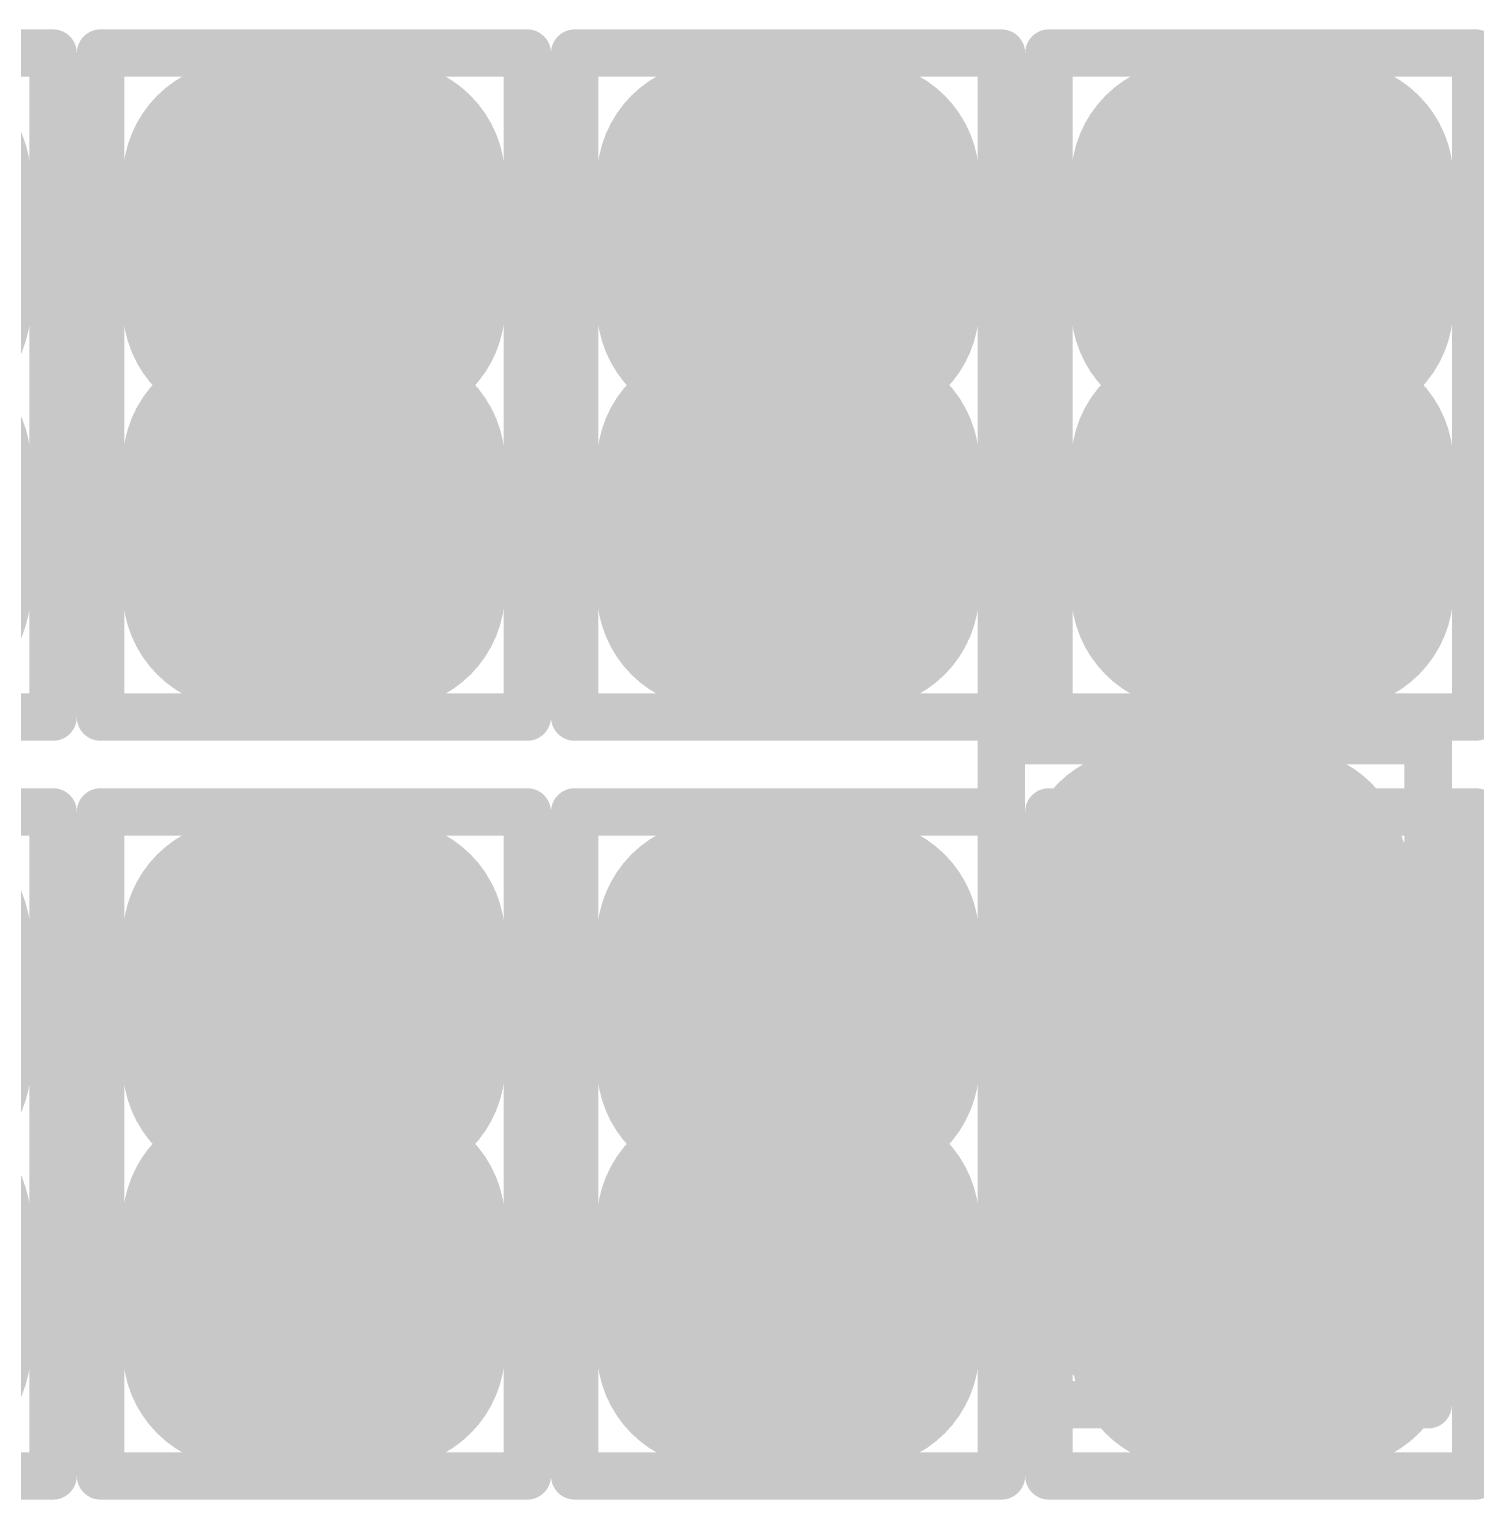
# Model space of a CAD drawing. Header units: millimetres. Extents: x 169 to 355, y 129 to 253.
# Drawn here: x 192.75 to 194.275, y 158.05 to 159.6 of the extents above; entities that cross this region are included whole.
import ezdxf

# ---------------------------------------------------------------- set-up
doc = ezdxf.new("R2010")
doc.units = ezdxf.units.MM
for name, color, linetype in [('BottomLayer', 5, 'Continuous'), ('BottomPaste', 16, 'Continuous'), ('BottomSolder', 6, 'Continuous'), ('Mechanical1', 6, 'Continuous'), ('Mechanical15', 56, 'Continuous'), ('TopLayer', 1, 'Continuous'), ('TopPaste', 8, 'Continuous'), ('TopSolder', 216, 'Continuous')]:
    doc.layers.add(name, color=color, linetype=linetype)

# ---------------------------------------------------------------- blocks, each defined once
blk = doc.blocks.new('R01005_B_850')
at = {"layer": 'BottomLayer', "const_width": 0.0225}
for points in [[(-0.2287, 0.0775, 1), (-0.2063, 0.0775, 1)], [(-0.0937, 0.0775, 1), (-0.0712, 0.0775, 1)], [(0.0712, 0.0775, 1), (0.0937, 0.0775, 1)], [(0.2063, 0.0775, 1), (0.2287, 0.0775, 1)], [(-0.2287, -0.0775, 1), (-0.2063, -0.0775, 1)], [(-0.0937, -0.0775, 1), (-0.0712, -0.0775, 1)], [(0.0712, -0.0775, 1), (0.0937, -0.0775, 1)], [(0.2063, -0.0775, 1), (0.2287, -0.0775, 1)]]:
    blk.add_lwpolyline(points, format="xyb", close=True, dxfattribs=at)
at = {"layer": 'BottomLayer'}
for points in [[(-0.0825, -0.1), (-0.0825, 0.1), (-0.2175, -0.1), (-0.2175, 0.1)], [(0.2175, -0.1), (0.2175, 0.1), (0.0825, -0.1), (0.0825, 0.1)], [(-0.06, -0.0775), (-0.06, 0.0775), (-0.24, -0.0775), (-0.24, 0.0775)], [(0.24, -0.0775), (0.24, 0.0775), (0.06, -0.0775), (0.06, 0.0775)]]:
    blk.add_solid(points, dxfattribs=at)
at = {"layer": 'BottomPaste', "const_width": 0.0225}
for points in [[(-0.2287, 0.0775, 1), (-0.2063, 0.0775, 1)], [(-0.0937, 0.0775, 1), (-0.0712, 0.0775, 1)], [(0.0712, 0.0775, 1), (0.0937, 0.0775, 1)], [(0.2063, 0.0775, 1), (0.2287, 0.0775, 1)], [(-0.2287, -0.0775, 1), (-0.2063, -0.0775, 1)], [(-0.0937, -0.0775, 1), (-0.0712, -0.0775, 1)], [(0.0712, -0.0775, 1), (0.0937, -0.0775, 1)], [(0.2063, -0.0775, 1), (0.2287, -0.0775, 1)]]:
    blk.add_lwpolyline(points, format="xyb", close=True, dxfattribs=at)
at = {"layer": 'BottomPaste'}
for points in [[(-0.0825, -0.1), (-0.0825, 0.1), (-0.2175, -0.1), (-0.2175, 0.1)], [(0.2175, -0.1), (0.2175, 0.1), (0.0825, -0.1), (0.0825, 0.1)], [(-0.06, -0.0775), (-0.06, 0.0775), (-0.24, -0.0775), (-0.24, 0.0775)], [(0.24, -0.0775), (0.24, 0.0775), (0.06, -0.0775), (0.06, 0.0775)]]:
    blk.add_solid(points, dxfattribs=at)
at = {"layer": 'BottomSolder', "const_width": 0.1241}
for points in [[(-0.2795, 0.0775, 1), (-0.1555, 0.0775, 1)], [(-0.1445, 0.0775, 1), (-0.0204, 0.0775, 1)], [(0.0204, 0.0775, 1), (0.1445, 0.0775, 1)], [(0.1555, 0.0775, 1), (0.2795, 0.0775, 1)], [(-0.2795, -0.0775, 1), (-0.1555, -0.0775, 1)], [(-0.1445, -0.0775, 1), (-0.0204, -0.0775, 1)], [(0.0204, -0.0775, 1), (0.1445, -0.0775, 1)], [(0.1555, -0.0775, 1), (0.2795, -0.0775, 1)]]:
    blk.add_lwpolyline(points, format="xyb", close=True, dxfattribs=at)
at = {"layer": 'BottomSolder'}
for points in [[(-0.0825, -0.2016), (-0.0825, 0.2016), (-0.2175, -0.2016), (-0.2175, 0.2016)], [(0.2175, -0.2016), (0.2175, 0.2016), (0.0825, -0.2016), (0.0825, 0.2016)], [(0.0416, -0.0775), (0.0416, 0.0775), (-0.3416, -0.0775), (-0.3416, 0.0775)], [(0.3416, -0.0775), (0.3416, 0.0775), (-0.0416, -0.0775), (-0.0416, 0.0775)]]:
    blk.add_solid(points, dxfattribs=at)
at = {"layer": 'Mechanical1', "const_width": 0.05}
for points in [[(-0.1999, 0.0999), (-0.1999, -0.1001)], [(-0.1999, 0.0999), (0.2001, 0.0999)], [(0.2001, 0.0999), (0.2001, -0.1001)], [(-0.1999, -0.1001), (0.2001, -0.1001)]]:
    blk.add_lwpolyline(points, dxfattribs=at)
at = {"layer": 'Mechanical1', "const_width": 0.025}
for points in [[(-0.2124, 0.0999, 1), (-0.1874, 0.0999, 1)], [(-0.2124, 0.0999, 1), (-0.1874, 0.0999, 1)], [(0.1876, 0.0999, 1), (0.2126, 0.0999, 1)], [(0.1876, 0.0999, 1), (0.2126, 0.0999, 1)], [(-0.2124, -0.1001, 1), (-0.1874, -0.1001, 1)], [(-0.2124, -0.1001, 1), (-0.1874, -0.1001, 1)], [(0.1876, -0.1001, 1), (0.2126, -0.1001, 1)], [(0.1876, -0.1001, 1), (0.2126, -0.1001, 1)]]:
    blk.add_lwpolyline(points, format="xyb", close=True, dxfattribs=at)
at = {"layer": 'Mechanical15', "const_width": 0.05}
for points in [[(-0.35, 0.225), (-0.35, -0.225)], [(-0.35, 0.225), (0.35, 0.225)], [(0.35, 0.225), (0.35, -0.225)], [(0, 0.125), (0, -0.125)], [(-0.15, 0), (0.15, 0)], [(-0.35, -0.225), (0.35, -0.225)]]:
    blk.add_lwpolyline(points, dxfattribs=at)
at = {"layer": 'Mechanical15', "const_width": 0.025}
for points in [[(-0.3625, 0.225, 1), (-0.3375, 0.225, 1)], [(-0.3625, 0.225, 1), (-0.3375, 0.225, 1)], [(0.3375, 0.225, 1), (0.3625, 0.225, 1)], [(0.3375, 0.225, 1), (0.3625, 0.225, 1)], [(-0.0125, 0.125, 1), (0.0125, 0.125, 1)], [(-0.1625, 0, 1), (-0.1375, 0, 1)], [(0.1375, 0, 1), (0.1625, 0, 1)], [(-0.0125, -0.125, 1), (0.0125, -0.125, 1)], [(-0.3625, -0.225, 1), (-0.3375, -0.225, 1)], [(-0.3625, -0.225, 1), (-0.3375, -0.225, 1)], [(0.3375, -0.225, 1), (0.3625, -0.225, 1)], [(0.3375, -0.225, 1), (0.3625, -0.225, 1)]]:
    blk.add_lwpolyline(points, format="xyb", close=True, dxfattribs=at)
blk = doc.blocks.new('R01005_B_851')
at = {"layer": 'BottomLayer', "const_width": 0.0225}
for points in [[(-0.2287, 0.0775, 1), (-0.2063, 0.0775, 1)], [(-0.0937, 0.0775, 1), (-0.0712, 0.0775, 1)], [(0.0712, 0.0775, 1), (0.0937, 0.0775, 1)], [(0.2063, 0.0775, 1), (0.2287, 0.0775, 1)], [(-0.2287, -0.0775, 1), (-0.2063, -0.0775, 1)], [(-0.0937, -0.0775, 1), (-0.0712, -0.0775, 1)], [(0.0712, -0.0775, 1), (0.0937, -0.0775, 1)], [(0.2063, -0.0775, 1), (0.2287, -0.0775, 1)]]:
    blk.add_lwpolyline(points, format="xyb", close=True, dxfattribs=at)
at = {"layer": 'BottomLayer'}
for points in [[(-0.0825, -0.1), (-0.0825, 0.1), (-0.2175, -0.1), (-0.2175, 0.1)], [(0.2175, -0.1), (0.2175, 0.1), (0.0825, -0.1), (0.0825, 0.1)], [(-0.06, -0.0775), (-0.06, 0.0775), (-0.24, -0.0775), (-0.24, 0.0775)], [(0.24, -0.0775), (0.24, 0.0775), (0.06, -0.0775), (0.06, 0.0775)]]:
    blk.add_solid(points, dxfattribs=at)
at = {"layer": 'BottomPaste', "const_width": 0.0225}
for points in [[(-0.2287, 0.0775, 1), (-0.2063, 0.0775, 1)], [(-0.0937, 0.0775, 1), (-0.0712, 0.0775, 1)], [(0.0712, 0.0775, 1), (0.0937, 0.0775, 1)], [(0.2063, 0.0775, 1), (0.2287, 0.0775, 1)], [(-0.2287, -0.0775, 1), (-0.2063, -0.0775, 1)], [(-0.0937, -0.0775, 1), (-0.0712, -0.0775, 1)], [(0.0712, -0.0775, 1), (0.0937, -0.0775, 1)], [(0.2063, -0.0775, 1), (0.2287, -0.0775, 1)]]:
    blk.add_lwpolyline(points, format="xyb", close=True, dxfattribs=at)
at = {"layer": 'BottomPaste'}
for points in [[(-0.0825, -0.1), (-0.0825, 0.1), (-0.2175, -0.1), (-0.2175, 0.1)], [(0.2175, -0.1), (0.2175, 0.1), (0.0825, -0.1), (0.0825, 0.1)], [(-0.06, -0.0775), (-0.06, 0.0775), (-0.24, -0.0775), (-0.24, 0.0775)], [(0.24, -0.0775), (0.24, 0.0775), (0.06, -0.0775), (0.06, 0.0775)]]:
    blk.add_solid(points, dxfattribs=at)
at = {"layer": 'BottomSolder', "const_width": 0.1241}
for points in [[(-0.2795, 0.0775, 1), (-0.1555, 0.0775, 1)], [(-0.1445, 0.0775, 1), (-0.0204, 0.0775, 1)], [(0.0204, 0.0775, 1), (0.1445, 0.0775, 1)], [(0.1555, 0.0775, 1), (0.2795, 0.0775, 1)], [(-0.2795, -0.0775, 1), (-0.1555, -0.0775, 1)], [(-0.1445, -0.0775, 1), (-0.0204, -0.0775, 1)], [(0.0204, -0.0775, 1), (0.1445, -0.0775, 1)], [(0.1555, -0.0775, 1), (0.2795, -0.0775, 1)]]:
    blk.add_lwpolyline(points, format="xyb", close=True, dxfattribs=at)
at = {"layer": 'BottomSolder'}
for points in [[(-0.0825, -0.2016), (-0.0825, 0.2016), (-0.2175, -0.2016), (-0.2175, 0.2016)], [(0.2175, -0.2016), (0.2175, 0.2016), (0.0825, -0.2016), (0.0825, 0.2016)], [(0.0416, -0.0775), (0.0416, 0.0775), (-0.3416, -0.0775), (-0.3416, 0.0775)], [(0.3416, -0.0775), (0.3416, 0.0775), (-0.0416, -0.0775), (-0.0416, 0.0775)]]:
    blk.add_solid(points, dxfattribs=at)
at = {"layer": 'Mechanical1', "const_width": 0.05}
for points in [[(-0.1999, 0.0999), (-0.1999, -0.1001)], [(-0.1999, 0.0999), (0.2001, 0.0999)], [(0.2001, 0.0999), (0.2001, -0.1001)], [(-0.1999, -0.1001), (0.2001, -0.1001)]]:
    blk.add_lwpolyline(points, dxfattribs=at)
at = {"layer": 'Mechanical1', "const_width": 0.025}
for points in [[(-0.2124, 0.0999, 1), (-0.1874, 0.0999, 1)], [(-0.2124, 0.0999, 1), (-0.1874, 0.0999, 1)], [(0.1876, 0.0999, 1), (0.2126, 0.0999, 1)], [(0.1876, 0.0999, 1), (0.2126, 0.0999, 1)], [(-0.2124, -0.1001, 1), (-0.1874, -0.1001, 1)], [(-0.2124, -0.1001, 1), (-0.1874, -0.1001, 1)], [(0.1876, -0.1001, 1), (0.2126, -0.1001, 1)], [(0.1876, -0.1001, 1), (0.2126, -0.1001, 1)]]:
    blk.add_lwpolyline(points, format="xyb", close=True, dxfattribs=at)
at = {"layer": 'Mechanical15', "const_width": 0.05}
for points in [[(-0.35, 0.225), (-0.35, -0.225)], [(-0.35, 0.225), (0.35, 0.225)], [(0.35, 0.225), (0.35, -0.225)], [(0, 0.125), (0, -0.125)], [(-0.15, 0), (0.15, 0)], [(-0.35, -0.225), (0.35, -0.225)]]:
    blk.add_lwpolyline(points, dxfattribs=at)
at = {"layer": 'Mechanical15', "const_width": 0.025}
for points in [[(-0.3625, 0.225, 1), (-0.3375, 0.225, 1)], [(-0.3625, 0.225, 1), (-0.3375, 0.225, 1)], [(0.3375, 0.225, 1), (0.3625, 0.225, 1)], [(0.3375, 0.225, 1), (0.3625, 0.225, 1)], [(-0.0125, 0.125, 1), (0.0125, 0.125, 1)], [(-0.1625, 0, 1), (-0.1375, 0, 1)], [(0.1375, 0, 1), (0.1625, 0, 1)], [(-0.0125, -0.125, 1), (0.0125, -0.125, 1)], [(-0.3625, -0.225, 1), (-0.3375, -0.225, 1)], [(-0.3625, -0.225, 1), (-0.3375, -0.225, 1)], [(0.3375, -0.225, 1), (0.3625, -0.225, 1)], [(0.3375, -0.225, 1), (0.3625, -0.225, 1)]]:
    blk.add_lwpolyline(points, format="xyb", close=True, dxfattribs=at)
blk = doc.blocks.new('R01005_B_852')
at = {"layer": 'BottomLayer', "const_width": 0.0225}
for points in [[(-0.2287, 0.0775, 1), (-0.2063, 0.0775, 1)], [(-0.0937, 0.0775, 1), (-0.0712, 0.0775, 1)], [(0.0712, 0.0775, 1), (0.0937, 0.0775, 1)], [(0.2063, 0.0775, 1), (0.2287, 0.0775, 1)], [(-0.2287, -0.0775, 1), (-0.2063, -0.0775, 1)], [(-0.0937, -0.0775, 1), (-0.0712, -0.0775, 1)], [(0.0712, -0.0775, 1), (0.0937, -0.0775, 1)], [(0.2063, -0.0775, 1), (0.2287, -0.0775, 1)]]:
    blk.add_lwpolyline(points, format="xyb", close=True, dxfattribs=at)
at = {"layer": 'BottomLayer'}
for points in [[(-0.0825, -0.1), (-0.0825, 0.1), (-0.2175, -0.1), (-0.2175, 0.1)], [(0.2175, -0.1), (0.2175, 0.1), (0.0825, -0.1), (0.0825, 0.1)], [(-0.06, -0.0775), (-0.06, 0.0775), (-0.24, -0.0775), (-0.24, 0.0775)], [(0.24, -0.0775), (0.24, 0.0775), (0.06, -0.0775), (0.06, 0.0775)]]:
    blk.add_solid(points, dxfattribs=at)
at = {"layer": 'BottomPaste', "const_width": 0.0225}
for points in [[(-0.2287, 0.0775, 1), (-0.2063, 0.0775, 1)], [(-0.0937, 0.0775, 1), (-0.0712, 0.0775, 1)], [(0.0712, 0.0775, 1), (0.0937, 0.0775, 1)], [(0.2063, 0.0775, 1), (0.2287, 0.0775, 1)], [(-0.2287, -0.0775, 1), (-0.2063, -0.0775, 1)], [(-0.0937, -0.0775, 1), (-0.0712, -0.0775, 1)], [(0.0712, -0.0775, 1), (0.0937, -0.0775, 1)], [(0.2063, -0.0775, 1), (0.2287, -0.0775, 1)]]:
    blk.add_lwpolyline(points, format="xyb", close=True, dxfattribs=at)
at = {"layer": 'BottomPaste'}
for points in [[(-0.0825, -0.1), (-0.0825, 0.1), (-0.2175, -0.1), (-0.2175, 0.1)], [(0.2175, -0.1), (0.2175, 0.1), (0.0825, -0.1), (0.0825, 0.1)], [(-0.06, -0.0775), (-0.06, 0.0775), (-0.24, -0.0775), (-0.24, 0.0775)], [(0.24, -0.0775), (0.24, 0.0775), (0.06, -0.0775), (0.06, 0.0775)]]:
    blk.add_solid(points, dxfattribs=at)
at = {"layer": 'BottomSolder', "const_width": 0.1241}
for points in [[(-0.2795, 0.0775, 1), (-0.1555, 0.0775, 1)], [(-0.1445, 0.0775, 1), (-0.0204, 0.0775, 1)], [(0.0204, 0.0775, 1), (0.1445, 0.0775, 1)], [(0.1555, 0.0775, 1), (0.2795, 0.0775, 1)], [(-0.2795, -0.0775, 1), (-0.1555, -0.0775, 1)], [(-0.1445, -0.0775, 1), (-0.0204, -0.0775, 1)], [(0.0204, -0.0775, 1), (0.1445, -0.0775, 1)], [(0.1555, -0.0775, 1), (0.2795, -0.0775, 1)]]:
    blk.add_lwpolyline(points, format="xyb", close=True, dxfattribs=at)
at = {"layer": 'BottomSolder'}
for points in [[(-0.0825, -0.2016), (-0.0825, 0.2016), (-0.2175, -0.2016), (-0.2175, 0.2016)], [(0.2175, -0.2016), (0.2175, 0.2016), (0.0825, -0.2016), (0.0825, 0.2016)], [(0.0416, -0.0775), (0.0416, 0.0775), (-0.3416, -0.0775), (-0.3416, 0.0775)], [(0.3416, -0.0775), (0.3416, 0.0775), (-0.0416, -0.0775), (-0.0416, 0.0775)]]:
    blk.add_solid(points, dxfattribs=at)
at = {"layer": 'Mechanical1', "const_width": 0.05}
for points in [[(-0.1999, 0.0999), (-0.1999, -0.1001)], [(-0.1999, 0.0999), (0.2001, 0.0999)], [(0.2001, 0.0999), (0.2001, -0.1001)], [(-0.1999, -0.1001), (0.2001, -0.1001)]]:
    blk.add_lwpolyline(points, dxfattribs=at)
at = {"layer": 'Mechanical1', "const_width": 0.025}
for points in [[(-0.2124, 0.0999, 1), (-0.1874, 0.0999, 1)], [(-0.2124, 0.0999, 1), (-0.1874, 0.0999, 1)], [(0.1876, 0.0999, 1), (0.2126, 0.0999, 1)], [(0.1876, 0.0999, 1), (0.2126, 0.0999, 1)], [(-0.2124, -0.1001, 1), (-0.1874, -0.1001, 1)], [(-0.2124, -0.1001, 1), (-0.1874, -0.1001, 1)], [(0.1876, -0.1001, 1), (0.2126, -0.1001, 1)], [(0.1876, -0.1001, 1), (0.2126, -0.1001, 1)]]:
    blk.add_lwpolyline(points, format="xyb", close=True, dxfattribs=at)
at = {"layer": 'Mechanical15', "const_width": 0.05}
for points in [[(-0.35, 0.225), (-0.35, -0.225)], [(-0.35, 0.225), (0.35, 0.225)], [(0.35, 0.225), (0.35, -0.225)], [(0, 0.125), (0, -0.125)], [(-0.15, 0), (0.15, 0)], [(-0.35, -0.225), (0.35, -0.225)]]:
    blk.add_lwpolyline(points, dxfattribs=at)
at = {"layer": 'Mechanical15', "const_width": 0.025}
for points in [[(-0.3625, 0.225, 1), (-0.3375, 0.225, 1)], [(-0.3625, 0.225, 1), (-0.3375, 0.225, 1)], [(0.3375, 0.225, 1), (0.3625, 0.225, 1)], [(0.3375, 0.225, 1), (0.3625, 0.225, 1)], [(-0.0125, 0.125, 1), (0.0125, 0.125, 1)], [(-0.1625, 0, 1), (-0.1375, 0, 1)], [(0.1375, 0, 1), (0.1625, 0, 1)], [(-0.0125, -0.125, 1), (0.0125, -0.125, 1)], [(-0.3625, -0.225, 1), (-0.3375, -0.225, 1)], [(-0.3625, -0.225, 1), (-0.3375, -0.225, 1)], [(0.3375, -0.225, 1), (0.3625, -0.225, 1)], [(0.3375, -0.225, 1), (0.3625, -0.225, 1)]]:
    blk.add_lwpolyline(points, format="xyb", close=True, dxfattribs=at)
blk = doc.blocks.new('R01005_B_853')
at = {"layer": 'BottomLayer', "const_width": 0.0225}
for points in [[(-0.2287, 0.0775, 1), (-0.2063, 0.0775, 1)], [(-0.0937, 0.0775, 1), (-0.0712, 0.0775, 1)], [(0.0712, 0.0775, 1), (0.0937, 0.0775, 1)], [(0.2063, 0.0775, 1), (0.2287, 0.0775, 1)], [(-0.2287, -0.0775, 1), (-0.2063, -0.0775, 1)], [(-0.0937, -0.0775, 1), (-0.0712, -0.0775, 1)], [(0.0712, -0.0775, 1), (0.0937, -0.0775, 1)], [(0.2063, -0.0775, 1), (0.2287, -0.0775, 1)]]:
    blk.add_lwpolyline(points, format="xyb", close=True, dxfattribs=at)
at = {"layer": 'BottomLayer'}
for points in [[(-0.0825, -0.1), (-0.0825, 0.1), (-0.2175, -0.1), (-0.2175, 0.1)], [(0.2175, -0.1), (0.2175, 0.1), (0.0825, -0.1), (0.0825, 0.1)], [(-0.06, -0.0775), (-0.06, 0.0775), (-0.24, -0.0775), (-0.24, 0.0775)], [(0.24, -0.0775), (0.24, 0.0775), (0.06, -0.0775), (0.06, 0.0775)]]:
    blk.add_solid(points, dxfattribs=at)
at = {"layer": 'BottomPaste', "const_width": 0.0225}
for points in [[(-0.2287, 0.0775, 1), (-0.2063, 0.0775, 1)], [(-0.0937, 0.0775, 1), (-0.0712, 0.0775, 1)], [(0.0712, 0.0775, 1), (0.0937, 0.0775, 1)], [(0.2063, 0.0775, 1), (0.2287, 0.0775, 1)], [(-0.2287, -0.0775, 1), (-0.2063, -0.0775, 1)], [(-0.0937, -0.0775, 1), (-0.0712, -0.0775, 1)], [(0.0712, -0.0775, 1), (0.0937, -0.0775, 1)], [(0.2063, -0.0775, 1), (0.2287, -0.0775, 1)]]:
    blk.add_lwpolyline(points, format="xyb", close=True, dxfattribs=at)
at = {"layer": 'BottomPaste'}
for points in [[(-0.0825, -0.1), (-0.0825, 0.1), (-0.2175, -0.1), (-0.2175, 0.1)], [(0.2175, -0.1), (0.2175, 0.1), (0.0825, -0.1), (0.0825, 0.1)], [(-0.06, -0.0775), (-0.06, 0.0775), (-0.24, -0.0775), (-0.24, 0.0775)], [(0.24, -0.0775), (0.24, 0.0775), (0.06, -0.0775), (0.06, 0.0775)]]:
    blk.add_solid(points, dxfattribs=at)
at = {"layer": 'BottomSolder', "const_width": 0.1241}
for points in [[(-0.2795, 0.0775, 1), (-0.1555, 0.0775, 1)], [(-0.1445, 0.0775, 1), (-0.0204, 0.0775, 1)], [(0.0204, 0.0775, 1), (0.1445, 0.0775, 1)], [(0.1555, 0.0775, 1), (0.2795, 0.0775, 1)], [(-0.2795, -0.0775, 1), (-0.1555, -0.0775, 1)], [(-0.1445, -0.0775, 1), (-0.0204, -0.0775, 1)], [(0.0204, -0.0775, 1), (0.1445, -0.0775, 1)], [(0.1555, -0.0775, 1), (0.2795, -0.0775, 1)]]:
    blk.add_lwpolyline(points, format="xyb", close=True, dxfattribs=at)
at = {"layer": 'BottomSolder'}
for points in [[(-0.0825, -0.2016), (-0.0825, 0.2016), (-0.2175, -0.2016), (-0.2175, 0.2016)], [(0.2175, -0.2016), (0.2175, 0.2016), (0.0825, -0.2016), (0.0825, 0.2016)], [(0.0416, -0.0775), (0.0416, 0.0775), (-0.3416, -0.0775), (-0.3416, 0.0775)], [(0.3416, -0.0775), (0.3416, 0.0775), (-0.0416, -0.0775), (-0.0416, 0.0775)]]:
    blk.add_solid(points, dxfattribs=at)
at = {"layer": 'Mechanical1', "const_width": 0.05}
for points in [[(-0.1999, 0.0999), (-0.1999, -0.1001)], [(-0.1999, 0.0999), (0.2001, 0.0999)], [(0.2001, 0.0999), (0.2001, -0.1001)], [(-0.1999, -0.1001), (0.2001, -0.1001)]]:
    blk.add_lwpolyline(points, dxfattribs=at)
at = {"layer": 'Mechanical1', "const_width": 0.025}
for points in [[(-0.2124, 0.0999, 1), (-0.1874, 0.0999, 1)], [(-0.2124, 0.0999, 1), (-0.1874, 0.0999, 1)], [(0.1876, 0.0999, 1), (0.2126, 0.0999, 1)], [(0.1876, 0.0999, 1), (0.2126, 0.0999, 1)], [(-0.2124, -0.1001, 1), (-0.1874, -0.1001, 1)], [(-0.2124, -0.1001, 1), (-0.1874, -0.1001, 1)], [(0.1876, -0.1001, 1), (0.2126, -0.1001, 1)], [(0.1876, -0.1001, 1), (0.2126, -0.1001, 1)]]:
    blk.add_lwpolyline(points, format="xyb", close=True, dxfattribs=at)
at = {"layer": 'Mechanical15', "const_width": 0.05}
for points in [[(-0.35, 0.225), (-0.35, -0.225)], [(-0.35, 0.225), (0.35, 0.225)], [(0.35, 0.225), (0.35, -0.225)], [(0, 0.125), (0, -0.125)], [(-0.15, 0), (0.15, 0)], [(-0.35, -0.225), (0.35, -0.225)]]:
    blk.add_lwpolyline(points, dxfattribs=at)
at = {"layer": 'Mechanical15', "const_width": 0.025}
for points in [[(-0.3625, 0.225, 1), (-0.3375, 0.225, 1)], [(-0.3625, 0.225, 1), (-0.3375, 0.225, 1)], [(0.3375, 0.225, 1), (0.3625, 0.225, 1)], [(0.3375, 0.225, 1), (0.3625, 0.225, 1)], [(-0.0125, 0.125, 1), (0.0125, 0.125, 1)], [(-0.1625, 0, 1), (-0.1375, 0, 1)], [(0.1375, 0, 1), (0.1625, 0, 1)], [(-0.0125, -0.125, 1), (0.0125, -0.125, 1)], [(-0.3625, -0.225, 1), (-0.3375, -0.225, 1)], [(-0.3625, -0.225, 1), (-0.3375, -0.225, 1)], [(0.3375, -0.225, 1), (0.3625, -0.225, 1)], [(0.3375, -0.225, 1), (0.3625, -0.225, 1)]]:
    blk.add_lwpolyline(points, format="xyb", close=True, dxfattribs=at)
blk = doc.blocks.new('R01005_B_895')
at = {"layer": 'BottomLayer', "const_width": 0.0225}
for points in [[(-0.2287, 0.0775, 1), (-0.2063, 0.0775, 1)], [(-0.0937, 0.0775, 1), (-0.0712, 0.0775, 1)], [(0.0712, 0.0775, 1), (0.0937, 0.0775, 1)], [(0.2063, 0.0775, 1), (0.2287, 0.0775, 1)], [(-0.2287, -0.0775, 1), (-0.2063, -0.0775, 1)], [(-0.0937, -0.0775, 1), (-0.0712, -0.0775, 1)], [(0.0712, -0.0775, 1), (0.0937, -0.0775, 1)], [(0.2063, -0.0775, 1), (0.2287, -0.0775, 1)]]:
    blk.add_lwpolyline(points, format="xyb", close=True, dxfattribs=at)
at = {"layer": 'BottomLayer'}
for points in [[(-0.0825, -0.1), (-0.0825, 0.1), (-0.2175, -0.1), (-0.2175, 0.1)], [(0.2175, -0.1), (0.2175, 0.1), (0.0825, -0.1), (0.0825, 0.1)], [(-0.06, -0.0775), (-0.06, 0.0775), (-0.24, -0.0775), (-0.24, 0.0775)], [(0.24, -0.0775), (0.24, 0.0775), (0.06, -0.0775), (0.06, 0.0775)]]:
    blk.add_solid(points, dxfattribs=at)
at = {"layer": 'BottomPaste', "const_width": 0.0225}
for points in [[(-0.2287, 0.0775, 1), (-0.2063, 0.0775, 1)], [(-0.0937, 0.0775, 1), (-0.0712, 0.0775, 1)], [(0.0712, 0.0775, 1), (0.0937, 0.0775, 1)], [(0.2063, 0.0775, 1), (0.2287, 0.0775, 1)], [(-0.2287, -0.0775, 1), (-0.2063, -0.0775, 1)], [(-0.0937, -0.0775, 1), (-0.0712, -0.0775, 1)], [(0.0712, -0.0775, 1), (0.0937, -0.0775, 1)], [(0.2063, -0.0775, 1), (0.2287, -0.0775, 1)]]:
    blk.add_lwpolyline(points, format="xyb", close=True, dxfattribs=at)
at = {"layer": 'BottomPaste'}
for points in [[(-0.0825, -0.1), (-0.0825, 0.1), (-0.2175, -0.1), (-0.2175, 0.1)], [(0.2175, -0.1), (0.2175, 0.1), (0.0825, -0.1), (0.0825, 0.1)], [(-0.06, -0.0775), (-0.06, 0.0775), (-0.24, -0.0775), (-0.24, 0.0775)], [(0.24, -0.0775), (0.24, 0.0775), (0.06, -0.0775), (0.06, 0.0775)]]:
    blk.add_solid(points, dxfattribs=at)
at = {"layer": 'BottomSolder', "const_width": 0.1241}
for points in [[(-0.2795, 0.0775, 1), (-0.1555, 0.0775, 1)], [(-0.1445, 0.0775, 1), (-0.0204, 0.0775, 1)], [(0.0204, 0.0775, 1), (0.1445, 0.0775, 1)], [(0.1555, 0.0775, 1), (0.2795, 0.0775, 1)], [(-0.2795, -0.0775, 1), (-0.1555, -0.0775, 1)], [(-0.1445, -0.0775, 1), (-0.0204, -0.0775, 1)], [(0.0204, -0.0775, 1), (0.1445, -0.0775, 1)], [(0.1555, -0.0775, 1), (0.2795, -0.0775, 1)]]:
    blk.add_lwpolyline(points, format="xyb", close=True, dxfattribs=at)
at = {"layer": 'BottomSolder'}
for points in [[(-0.0825, -0.2016), (-0.0825, 0.2016), (-0.2175, -0.2016), (-0.2175, 0.2016)], [(0.2175, -0.2016), (0.2175, 0.2016), (0.0825, -0.2016), (0.0825, 0.2016)], [(0.0416, -0.0775), (0.0416, 0.0775), (-0.3416, -0.0775), (-0.3416, 0.0775)], [(0.3416, -0.0775), (0.3416, 0.0775), (-0.0416, -0.0775), (-0.0416, 0.0775)]]:
    blk.add_solid(points, dxfattribs=at)
at = {"layer": 'Mechanical1', "const_width": 0.05}
for points in [[(-0.1999, 0.0999), (-0.1999, -0.1001)], [(-0.1999, 0.0999), (0.2001, 0.0999)], [(0.2001, 0.0999), (0.2001, -0.1001)], [(-0.1999, -0.1001), (0.2001, -0.1001)]]:
    blk.add_lwpolyline(points, dxfattribs=at)
at = {"layer": 'Mechanical1', "const_width": 0.025}
for points in [[(-0.2124, 0.0999, 1), (-0.1874, 0.0999, 1)], [(-0.2124, 0.0999, 1), (-0.1874, 0.0999, 1)], [(0.1876, 0.0999, 1), (0.2126, 0.0999, 1)], [(0.1876, 0.0999, 1), (0.2126, 0.0999, 1)], [(-0.2124, -0.1001, 1), (-0.1874, -0.1001, 1)], [(-0.2124, -0.1001, 1), (-0.1874, -0.1001, 1)], [(0.1876, -0.1001, 1), (0.2126, -0.1001, 1)], [(0.1876, -0.1001, 1), (0.2126, -0.1001, 1)]]:
    blk.add_lwpolyline(points, format="xyb", close=True, dxfattribs=at)
at = {"layer": 'Mechanical15', "const_width": 0.05}
for points in [[(-0.35, 0.225), (-0.35, -0.225)], [(-0.35, 0.225), (0.35, 0.225)], [(0.35, 0.225), (0.35, -0.225)], [(0, 0.125), (0, -0.125)], [(-0.15, 0), (0.15, 0)], [(-0.35, -0.225), (0.35, -0.225)]]:
    blk.add_lwpolyline(points, dxfattribs=at)
at = {"layer": 'Mechanical15', "const_width": 0.025}
for points in [[(-0.3625, 0.225, 1), (-0.3375, 0.225, 1)], [(-0.3625, 0.225, 1), (-0.3375, 0.225, 1)], [(0.3375, 0.225, 1), (0.3625, 0.225, 1)], [(0.3375, 0.225, 1), (0.3625, 0.225, 1)], [(-0.0125, 0.125, 1), (0.0125, 0.125, 1)], [(-0.1625, 0, 1), (-0.1375, 0, 1)], [(0.1375, 0, 1), (0.1625, 0, 1)], [(-0.0125, -0.125, 1), (0.0125, -0.125, 1)], [(-0.3625, -0.225, 1), (-0.3375, -0.225, 1)], [(-0.3625, -0.225, 1), (-0.3375, -0.225, 1)], [(0.3375, -0.225, 1), (0.3625, -0.225, 1)], [(0.3375, -0.225, 1), (0.3625, -0.225, 1)]]:
    blk.add_lwpolyline(points, format="xyb", close=True, dxfattribs=at)
blk = doc.blocks.new('R01005_B_896')
at = {"layer": 'BottomLayer', "const_width": 0.0225}
for points in [[(-0.2287, 0.0775, 1), (-0.2063, 0.0775, 1)], [(-0.0937, 0.0775, 1), (-0.0712, 0.0775, 1)], [(0.0712, 0.0775, 1), (0.0937, 0.0775, 1)], [(0.2063, 0.0775, 1), (0.2287, 0.0775, 1)], [(-0.2287, -0.0775, 1), (-0.2063, -0.0775, 1)], [(-0.0937, -0.0775, 1), (-0.0712, -0.0775, 1)], [(0.0712, -0.0775, 1), (0.0937, -0.0775, 1)], [(0.2063, -0.0775, 1), (0.2287, -0.0775, 1)]]:
    blk.add_lwpolyline(points, format="xyb", close=True, dxfattribs=at)
at = {"layer": 'BottomLayer'}
for points in [[(-0.0825, -0.1), (-0.0825, 0.1), (-0.2175, -0.1), (-0.2175, 0.1)], [(0.2175, -0.1), (0.2175, 0.1), (0.0825, -0.1), (0.0825, 0.1)], [(-0.06, -0.0775), (-0.06, 0.0775), (-0.24, -0.0775), (-0.24, 0.0775)], [(0.24, -0.0775), (0.24, 0.0775), (0.06, -0.0775), (0.06, 0.0775)]]:
    blk.add_solid(points, dxfattribs=at)
at = {"layer": 'BottomPaste', "const_width": 0.0225}
for points in [[(-0.2287, 0.0775, 1), (-0.2063, 0.0775, 1)], [(-0.0937, 0.0775, 1), (-0.0712, 0.0775, 1)], [(0.0712, 0.0775, 1), (0.0937, 0.0775, 1)], [(0.2063, 0.0775, 1), (0.2287, 0.0775, 1)], [(-0.2287, -0.0775, 1), (-0.2063, -0.0775, 1)], [(-0.0937, -0.0775, 1), (-0.0712, -0.0775, 1)], [(0.0712, -0.0775, 1), (0.0937, -0.0775, 1)], [(0.2063, -0.0775, 1), (0.2287, -0.0775, 1)]]:
    blk.add_lwpolyline(points, format="xyb", close=True, dxfattribs=at)
at = {"layer": 'BottomPaste'}
for points in [[(-0.0825, -0.1), (-0.0825, 0.1), (-0.2175, -0.1), (-0.2175, 0.1)], [(0.2175, -0.1), (0.2175, 0.1), (0.0825, -0.1), (0.0825, 0.1)], [(-0.06, -0.0775), (-0.06, 0.0775), (-0.24, -0.0775), (-0.24, 0.0775)], [(0.24, -0.0775), (0.24, 0.0775), (0.06, -0.0775), (0.06, 0.0775)]]:
    blk.add_solid(points, dxfattribs=at)
at = {"layer": 'BottomSolder', "const_width": 0.1241}
for points in [[(-0.2795, 0.0775, 1), (-0.1555, 0.0775, 1)], [(-0.1445, 0.0775, 1), (-0.0204, 0.0775, 1)], [(0.0204, 0.0775, 1), (0.1445, 0.0775, 1)], [(0.1555, 0.0775, 1), (0.2795, 0.0775, 1)], [(-0.2795, -0.0775, 1), (-0.1555, -0.0775, 1)], [(-0.1445, -0.0775, 1), (-0.0204, -0.0775, 1)], [(0.0204, -0.0775, 1), (0.1445, -0.0775, 1)], [(0.1555, -0.0775, 1), (0.2795, -0.0775, 1)]]:
    blk.add_lwpolyline(points, format="xyb", close=True, dxfattribs=at)
at = {"layer": 'BottomSolder'}
for points in [[(-0.0825, -0.2016), (-0.0825, 0.2016), (-0.2175, -0.2016), (-0.2175, 0.2016)], [(0.2175, -0.2016), (0.2175, 0.2016), (0.0825, -0.2016), (0.0825, 0.2016)], [(0.0416, -0.0775), (0.0416, 0.0775), (-0.3416, -0.0775), (-0.3416, 0.0775)], [(0.3416, -0.0775), (0.3416, 0.0775), (-0.0416, -0.0775), (-0.0416, 0.0775)]]:
    blk.add_solid(points, dxfattribs=at)
at = {"layer": 'Mechanical1', "const_width": 0.05}
for points in [[(-0.1999, 0.0999), (-0.1999, -0.1001)], [(-0.1999, 0.0999), (0.2001, 0.0999)], [(0.2001, 0.0999), (0.2001, -0.1001)], [(-0.1999, -0.1001), (0.2001, -0.1001)]]:
    blk.add_lwpolyline(points, dxfattribs=at)
at = {"layer": 'Mechanical1', "const_width": 0.025}
for points in [[(-0.2124, 0.0999, 1), (-0.1874, 0.0999, 1)], [(-0.2124, 0.0999, 1), (-0.1874, 0.0999, 1)], [(0.1876, 0.0999, 1), (0.2126, 0.0999, 1)], [(0.1876, 0.0999, 1), (0.2126, 0.0999, 1)], [(-0.2124, -0.1001, 1), (-0.1874, -0.1001, 1)], [(-0.2124, -0.1001, 1), (-0.1874, -0.1001, 1)], [(0.1876, -0.1001, 1), (0.2126, -0.1001, 1)], [(0.1876, -0.1001, 1), (0.2126, -0.1001, 1)]]:
    blk.add_lwpolyline(points, format="xyb", close=True, dxfattribs=at)
at = {"layer": 'Mechanical15', "const_width": 0.05}
for points in [[(-0.35, 0.225), (-0.35, -0.225)], [(-0.35, 0.225), (0.35, 0.225)], [(0.35, 0.225), (0.35, -0.225)], [(0, 0.125), (0, -0.125)], [(-0.15, 0), (0.15, 0)], [(-0.35, -0.225), (0.35, -0.225)]]:
    blk.add_lwpolyline(points, dxfattribs=at)
at = {"layer": 'Mechanical15', "const_width": 0.025}
for points in [[(-0.3625, 0.225, 1), (-0.3375, 0.225, 1)], [(-0.3625, 0.225, 1), (-0.3375, 0.225, 1)], [(0.3375, 0.225, 1), (0.3625, 0.225, 1)], [(0.3375, 0.225, 1), (0.3625, 0.225, 1)], [(-0.0125, 0.125, 1), (0.0125, 0.125, 1)], [(-0.1625, 0, 1), (-0.1375, 0, 1)], [(0.1375, 0, 1), (0.1625, 0, 1)], [(-0.0125, -0.125, 1), (0.0125, -0.125, 1)], [(-0.3625, -0.225, 1), (-0.3375, -0.225, 1)], [(-0.3625, -0.225, 1), (-0.3375, -0.225, 1)], [(0.3375, -0.225, 1), (0.3625, -0.225, 1)], [(0.3375, -0.225, 1), (0.3625, -0.225, 1)]]:
    blk.add_lwpolyline(points, format="xyb", close=True, dxfattribs=at)
blk = doc.blocks.new('R01005_B_909')
at = {"layer": 'BottomLayer', "const_width": 0.0225}
for points in [[(-0.2287, 0.0775, 1), (-0.2063, 0.0775, 1)], [(-0.0937, 0.0775, 1), (-0.0712, 0.0775, 1)], [(0.0712, 0.0775, 1), (0.0937, 0.0775, 1)], [(0.2063, 0.0775, 1), (0.2287, 0.0775, 1)], [(-0.2287, -0.0775, 1), (-0.2063, -0.0775, 1)], [(-0.0937, -0.0775, 1), (-0.0712, -0.0775, 1)], [(0.0712, -0.0775, 1), (0.0937, -0.0775, 1)], [(0.2063, -0.0775, 1), (0.2287, -0.0775, 1)]]:
    blk.add_lwpolyline(points, format="xyb", close=True, dxfattribs=at)
at = {"layer": 'BottomLayer'}
for points in [[(-0.0825, -0.1), (-0.0825, 0.1), (-0.2175, -0.1), (-0.2175, 0.1)], [(0.2175, -0.1), (0.2175, 0.1), (0.0825, -0.1), (0.0825, 0.1)], [(-0.06, -0.0775), (-0.06, 0.0775), (-0.24, -0.0775), (-0.24, 0.0775)], [(0.24, -0.0775), (0.24, 0.0775), (0.06, -0.0775), (0.06, 0.0775)]]:
    blk.add_solid(points, dxfattribs=at)
at = {"layer": 'BottomPaste', "const_width": 0.0225}
for points in [[(-0.2287, 0.0775, 1), (-0.2063, 0.0775, 1)], [(-0.0937, 0.0775, 1), (-0.0712, 0.0775, 1)], [(0.0712, 0.0775, 1), (0.0937, 0.0775, 1)], [(0.2063, 0.0775, 1), (0.2287, 0.0775, 1)], [(-0.2287, -0.0775, 1), (-0.2063, -0.0775, 1)], [(-0.0937, -0.0775, 1), (-0.0712, -0.0775, 1)], [(0.0712, -0.0775, 1), (0.0937, -0.0775, 1)], [(0.2063, -0.0775, 1), (0.2287, -0.0775, 1)]]:
    blk.add_lwpolyline(points, format="xyb", close=True, dxfattribs=at)
at = {"layer": 'BottomPaste'}
for points in [[(-0.0825, -0.1), (-0.0825, 0.1), (-0.2175, -0.1), (-0.2175, 0.1)], [(0.2175, -0.1), (0.2175, 0.1), (0.0825, -0.1), (0.0825, 0.1)], [(-0.06, -0.0775), (-0.06, 0.0775), (-0.24, -0.0775), (-0.24, 0.0775)], [(0.24, -0.0775), (0.24, 0.0775), (0.06, -0.0775), (0.06, 0.0775)]]:
    blk.add_solid(points, dxfattribs=at)
at = {"layer": 'BottomSolder', "const_width": 0.1241}
for points in [[(-0.2795, 0.0775, 1), (-0.1555, 0.0775, 1)], [(-0.1445, 0.0775, 1), (-0.0204, 0.0775, 1)], [(0.0204, 0.0775, 1), (0.1445, 0.0775, 1)], [(0.1555, 0.0775, 1), (0.2795, 0.0775, 1)], [(-0.2795, -0.0775, 1), (-0.1555, -0.0775, 1)], [(-0.1445, -0.0775, 1), (-0.0204, -0.0775, 1)], [(0.0204, -0.0775, 1), (0.1445, -0.0775, 1)], [(0.1555, -0.0775, 1), (0.2795, -0.0775, 1)]]:
    blk.add_lwpolyline(points, format="xyb", close=True, dxfattribs=at)
at = {"layer": 'BottomSolder'}
for points in [[(-0.0825, -0.2016), (-0.0825, 0.2016), (-0.2175, -0.2016), (-0.2175, 0.2016)], [(0.2175, -0.2016), (0.2175, 0.2016), (0.0825, -0.2016), (0.0825, 0.2016)], [(0.0416, -0.0775), (0.0416, 0.0775), (-0.3416, -0.0775), (-0.3416, 0.0775)], [(0.3416, -0.0775), (0.3416, 0.0775), (-0.0416, -0.0775), (-0.0416, 0.0775)]]:
    blk.add_solid(points, dxfattribs=at)
at = {"layer": 'Mechanical1', "const_width": 0.05}
for points in [[(-0.1999, 0.0999), (-0.1999, -0.1001)], [(-0.1999, 0.0999), (0.2001, 0.0999)], [(0.2001, 0.0999), (0.2001, -0.1001)], [(-0.1999, -0.1001), (0.2001, -0.1001)]]:
    blk.add_lwpolyline(points, dxfattribs=at)
at = {"layer": 'Mechanical1', "const_width": 0.025}
for points in [[(-0.2124, 0.0999, 1), (-0.1874, 0.0999, 1)], [(-0.2124, 0.0999, 1), (-0.1874, 0.0999, 1)], [(0.1876, 0.0999, 1), (0.2126, 0.0999, 1)], [(0.1876, 0.0999, 1), (0.2126, 0.0999, 1)], [(-0.2124, -0.1001, 1), (-0.1874, -0.1001, 1)], [(-0.2124, -0.1001, 1), (-0.1874, -0.1001, 1)], [(0.1876, -0.1001, 1), (0.2126, -0.1001, 1)], [(0.1876, -0.1001, 1), (0.2126, -0.1001, 1)]]:
    blk.add_lwpolyline(points, format="xyb", close=True, dxfattribs=at)
at = {"layer": 'Mechanical15', "const_width": 0.05}
for points in [[(-0.35, 0.225), (-0.35, -0.225)], [(-0.35, 0.225), (0.35, 0.225)], [(0.35, 0.225), (0.35, -0.225)], [(0, 0.125), (0, -0.125)], [(-0.15, 0), (0.15, 0)], [(-0.35, -0.225), (0.35, -0.225)]]:
    blk.add_lwpolyline(points, dxfattribs=at)
at = {"layer": 'Mechanical15', "const_width": 0.025}
for points in [[(-0.3625, 0.225, 1), (-0.3375, 0.225, 1)], [(-0.3625, 0.225, 1), (-0.3375, 0.225, 1)], [(0.3375, 0.225, 1), (0.3625, 0.225, 1)], [(0.3375, 0.225, 1), (0.3625, 0.225, 1)], [(-0.0125, 0.125, 1), (0.0125, 0.125, 1)], [(-0.1625, 0, 1), (-0.1375, 0, 1)], [(0.1375, 0, 1), (0.1625, 0, 1)], [(-0.0125, -0.125, 1), (0.0125, -0.125, 1)], [(-0.3625, -0.225, 1), (-0.3375, -0.225, 1)], [(-0.3625, -0.225, 1), (-0.3375, -0.225, 1)], [(0.3375, -0.225, 1), (0.3625, -0.225, 1)], [(0.3375, -0.225, 1), (0.3625, -0.225, 1)]]:
    blk.add_lwpolyline(points, format="xyb", close=True, dxfattribs=at)
blk = doc.blocks.new('R01005_B_910')
at = {"layer": 'BottomLayer', "const_width": 0.0225}
for points in [[(-0.2287, 0.0775, 1), (-0.2063, 0.0775, 1)], [(-0.0937, 0.0775, 1), (-0.0712, 0.0775, 1)], [(0.0712, 0.0775, 1), (0.0937, 0.0775, 1)], [(0.2063, 0.0775, 1), (0.2287, 0.0775, 1)], [(-0.2287, -0.0775, 1), (-0.2063, -0.0775, 1)], [(-0.0937, -0.0775, 1), (-0.0712, -0.0775, 1)], [(0.0712, -0.0775, 1), (0.0937, -0.0775, 1)], [(0.2063, -0.0775, 1), (0.2287, -0.0775, 1)]]:
    blk.add_lwpolyline(points, format="xyb", close=True, dxfattribs=at)
at = {"layer": 'BottomLayer'}
for points in [[(-0.0825, -0.1), (-0.0825, 0.1), (-0.2175, -0.1), (-0.2175, 0.1)], [(0.2175, -0.1), (0.2175, 0.1), (0.0825, -0.1), (0.0825, 0.1)], [(-0.06, -0.0775), (-0.06, 0.0775), (-0.24, -0.0775), (-0.24, 0.0775)], [(0.24, -0.0775), (0.24, 0.0775), (0.06, -0.0775), (0.06, 0.0775)]]:
    blk.add_solid(points, dxfattribs=at)
at = {"layer": 'BottomPaste', "const_width": 0.0225}
for points in [[(-0.2287, 0.0775, 1), (-0.2063, 0.0775, 1)], [(-0.0937, 0.0775, 1), (-0.0712, 0.0775, 1)], [(0.0712, 0.0775, 1), (0.0937, 0.0775, 1)], [(0.2063, 0.0775, 1), (0.2287, 0.0775, 1)], [(-0.2287, -0.0775, 1), (-0.2063, -0.0775, 1)], [(-0.0937, -0.0775, 1), (-0.0712, -0.0775, 1)], [(0.0712, -0.0775, 1), (0.0937, -0.0775, 1)], [(0.2063, -0.0775, 1), (0.2287, -0.0775, 1)]]:
    blk.add_lwpolyline(points, format="xyb", close=True, dxfattribs=at)
at = {"layer": 'BottomPaste'}
for points in [[(-0.0825, -0.1), (-0.0825, 0.1), (-0.2175, -0.1), (-0.2175, 0.1)], [(0.2175, -0.1), (0.2175, 0.1), (0.0825, -0.1), (0.0825, 0.1)], [(-0.06, -0.0775), (-0.06, 0.0775), (-0.24, -0.0775), (-0.24, 0.0775)], [(0.24, -0.0775), (0.24, 0.0775), (0.06, -0.0775), (0.06, 0.0775)]]:
    blk.add_solid(points, dxfattribs=at)
at = {"layer": 'BottomSolder', "const_width": 0.1241}
for points in [[(-0.2795, 0.0775, 1), (-0.1555, 0.0775, 1)], [(-0.1445, 0.0775, 1), (-0.0204, 0.0775, 1)], [(0.0204, 0.0775, 1), (0.1445, 0.0775, 1)], [(0.1555, 0.0775, 1), (0.2795, 0.0775, 1)], [(-0.2795, -0.0775, 1), (-0.1555, -0.0775, 1)], [(-0.1445, -0.0775, 1), (-0.0204, -0.0775, 1)], [(0.0204, -0.0775, 1), (0.1445, -0.0775, 1)], [(0.1555, -0.0775, 1), (0.2795, -0.0775, 1)]]:
    blk.add_lwpolyline(points, format="xyb", close=True, dxfattribs=at)
at = {"layer": 'BottomSolder'}
for points in [[(-0.0825, -0.2016), (-0.0825, 0.2016), (-0.2175, -0.2016), (-0.2175, 0.2016)], [(0.2175, -0.2016), (0.2175, 0.2016), (0.0825, -0.2016), (0.0825, 0.2016)], [(0.0416, -0.0775), (0.0416, 0.0775), (-0.3416, -0.0775), (-0.3416, 0.0775)], [(0.3416, -0.0775), (0.3416, 0.0775), (-0.0416, -0.0775), (-0.0416, 0.0775)]]:
    blk.add_solid(points, dxfattribs=at)
at = {"layer": 'Mechanical1', "const_width": 0.05}
for points in [[(-0.1999, 0.0999), (-0.1999, -0.1001)], [(-0.1999, 0.0999), (0.2001, 0.0999)], [(0.2001, 0.0999), (0.2001, -0.1001)], [(-0.1999, -0.1001), (0.2001, -0.1001)]]:
    blk.add_lwpolyline(points, dxfattribs=at)
at = {"layer": 'Mechanical1', "const_width": 0.025}
for points in [[(-0.2124, 0.0999, 1), (-0.1874, 0.0999, 1)], [(-0.2124, 0.0999, 1), (-0.1874, 0.0999, 1)], [(0.1876, 0.0999, 1), (0.2126, 0.0999, 1)], [(0.1876, 0.0999, 1), (0.2126, 0.0999, 1)], [(-0.2124, -0.1001, 1), (-0.1874, -0.1001, 1)], [(-0.2124, -0.1001, 1), (-0.1874, -0.1001, 1)], [(0.1876, -0.1001, 1), (0.2126, -0.1001, 1)], [(0.1876, -0.1001, 1), (0.2126, -0.1001, 1)]]:
    blk.add_lwpolyline(points, format="xyb", close=True, dxfattribs=at)
at = {"layer": 'Mechanical15', "const_width": 0.05}
for points in [[(-0.35, 0.225), (-0.35, -0.225)], [(-0.35, 0.225), (0.35, 0.225)], [(0.35, 0.225), (0.35, -0.225)], [(0, 0.125), (0, -0.125)], [(-0.15, 0), (0.15, 0)], [(-0.35, -0.225), (0.35, -0.225)]]:
    blk.add_lwpolyline(points, dxfattribs=at)
at = {"layer": 'Mechanical15', "const_width": 0.025}
for points in [[(-0.3625, 0.225, 1), (-0.3375, 0.225, 1)], [(-0.3625, 0.225, 1), (-0.3375, 0.225, 1)], [(0.3375, 0.225, 1), (0.3625, 0.225, 1)], [(0.3375, 0.225, 1), (0.3625, 0.225, 1)], [(-0.0125, 0.125, 1), (0.0125, 0.125, 1)], [(-0.1625, 0, 1), (-0.1375, 0, 1)], [(0.1375, 0, 1), (0.1625, 0, 1)], [(-0.0125, -0.125, 1), (0.0125, -0.125, 1)], [(-0.3625, -0.225, 1), (-0.3375, -0.225, 1)], [(-0.3625, -0.225, 1), (-0.3375, -0.225, 1)], [(0.3375, -0.225, 1), (0.3625, -0.225, 1)], [(0.3375, -0.225, 1), (0.3625, -0.225, 1)]]:
    blk.add_lwpolyline(points, format="xyb", close=True, dxfattribs=at)
blk = doc.blocks.new('R01005_1431')
at = {"layer": 'Mechanical1', "const_width": 0.05}
for points in [[(-0.1999, 0.1001), (0.2001, 0.1001)], [(-0.1999, 0.1001), (-0.1999, -0.0999)], [(0.2001, 0.1001), (0.2001, -0.0999)], [(-0.1999, -0.0999), (0.2001, -0.0999)]]:
    blk.add_lwpolyline(points, dxfattribs=at)
at = {"layer": 'Mechanical1', "const_width": 0.025}
for points in [[(-0.2124, 0.1001, 1), (-0.1874, 0.1001, 1)], [(-0.2124, 0.1001, 1), (-0.1874, 0.1001, 1)], [(0.1876, 0.1001, 1), (0.2126, 0.1001, 1)], [(0.1876, 0.1001, 1), (0.2126, 0.1001, 1)], [(-0.2124, -0.0999, 1), (-0.1874, -0.0999, 1)], [(-0.2124, -0.0999, 1), (-0.1874, -0.0999, 1)], [(0.1876, -0.0999, 1), (0.2126, -0.0999, 1)], [(0.1876, -0.0999, 1), (0.2126, -0.0999, 1)]]:
    blk.add_lwpolyline(points, format="xyb", close=True, dxfattribs=at)
at = {"layer": 'Mechanical15', "const_width": 0.05}
for points in [[(-0.35, 0.225), (0.35, 0.225)], [(-0.35, 0.225), (-0.35, -0.225)], [(0.35, 0.225), (0.35, -0.225)], [(0, 0.125), (0, -0.125)], [(-0.15, 0), (0.15, 0)], [(-0.35, -0.225), (0.35, -0.225)]]:
    blk.add_lwpolyline(points, dxfattribs=at)
at = {"layer": 'Mechanical15', "const_width": 0.025}
for points in [[(-0.3625, 0.225, 1), (-0.3375, 0.225, 1)], [(-0.3625, 0.225, 1), (-0.3375, 0.225, 1)], [(0.3375, 0.225, 1), (0.3625, 0.225, 1)], [(0.3375, 0.225, 1), (0.3625, 0.225, 1)], [(-0.0125, 0.125, 1), (0.0125, 0.125, 1)], [(-0.1625, 0, 1), (-0.1375, 0, 1)], [(0.1375, 0, 1), (0.1625, 0, 1)], [(-0.0125, -0.125, 1), (0.0125, -0.125, 1)], [(-0.3625, -0.225, 1), (-0.3375, -0.225, 1)], [(-0.3625, -0.225, 1), (-0.3375, -0.225, 1)], [(0.3375, -0.225, 1), (0.3625, -0.225, 1)], [(0.3375, -0.225, 1), (0.3625, -0.225, 1)]]:
    blk.add_lwpolyline(points, format="xyb", close=True, dxfattribs=at)
at = {"layer": 'TopLayer', "const_width": 0.0225}
for points in [[(-0.2287, 0.0775, 1), (-0.2063, 0.0775, 1)], [(-0.0937, 0.0775, 1), (-0.0712, 0.0775, 1)], [(0.0712, 0.0775, 1), (0.0937, 0.0775, 1)], [(0.2063, 0.0775, 1), (0.2287, 0.0775, 1)], [(-0.2287, -0.0775, 1), (-0.2063, -0.0775, 1)], [(-0.0937, -0.0775, 1), (-0.0712, -0.0775, 1)], [(0.0712, -0.0775, 1), (0.0937, -0.0775, 1)], [(0.2063, -0.0775, 1), (0.2287, -0.0775, 1)]]:
    blk.add_lwpolyline(points, format="xyb", close=True, dxfattribs=at)
at = {"layer": 'TopLayer'}
for points in [[(-0.2175, 0.1), (-0.2175, -0.1), (-0.0825, 0.1), (-0.0825, -0.1)], [(0.0825, 0.1), (0.0825, -0.1), (0.2175, 0.1), (0.2175, -0.1)], [(-0.24, 0.0775), (-0.24, -0.0775), (-0.06, 0.0775), (-0.06, -0.0775)], [(0.06, 0.0775), (0.06, -0.0775), (0.24, 0.0775), (0.24, -0.0775)]]:
    blk.add_solid(points, dxfattribs=at)
at = {"layer": 'TopPaste', "const_width": 0.0225}
for points in [[(-0.2287, 0.0775, 1), (-0.2063, 0.0775, 1)], [(-0.0937, 0.0775, 1), (-0.0712, 0.0775, 1)], [(0.0712, 0.0775, 1), (0.0937, 0.0775, 1)], [(0.2063, 0.0775, 1), (0.2287, 0.0775, 1)], [(-0.2287, -0.0775, 1), (-0.2063, -0.0775, 1)], [(-0.0937, -0.0775, 1), (-0.0712, -0.0775, 1)], [(0.0712, -0.0775, 1), (0.0937, -0.0775, 1)], [(0.2063, -0.0775, 1), (0.2287, -0.0775, 1)]]:
    blk.add_lwpolyline(points, format="xyb", close=True, dxfattribs=at)
at = {"layer": 'TopPaste'}
for points in [[(-0.2175, 0.1), (-0.2175, -0.1), (-0.0825, 0.1), (-0.0825, -0.1)], [(0.0825, 0.1), (0.0825, -0.1), (0.2175, 0.1), (0.2175, -0.1)], [(-0.24, 0.0775), (-0.24, -0.0775), (-0.06, 0.0775), (-0.06, -0.0775)], [(0.06, 0.0775), (0.06, -0.0775), (0.24, 0.0775), (0.24, -0.0775)]]:
    blk.add_solid(points, dxfattribs=at)
at = {"layer": 'TopSolder', "const_width": 0.1241}
for points in [[(-0.2795, 0.0775, 1), (-0.1555, 0.0775, 1)], [(-0.1445, 0.0775, 1), (-0.0204, 0.0775, 1)], [(0.0204, 0.0775, 1), (0.1445, 0.0775, 1)], [(0.1555, 0.0775, 1), (0.2795, 0.0775, 1)], [(-0.2795, -0.0775, 1), (-0.1555, -0.0775, 1)], [(-0.1445, -0.0775, 1), (-0.0204, -0.0775, 1)], [(0.0204, -0.0775, 1), (0.1445, -0.0775, 1)], [(0.1555, -0.0775, 1), (0.2795, -0.0775, 1)]]:
    blk.add_lwpolyline(points, format="xyb", close=True, dxfattribs=at)
at = {"layer": 'TopSolder'}
for points in [[(-0.2175, 0.2016), (-0.2175, -0.2016), (-0.0825, 0.2016), (-0.0825, -0.2016)], [(0.0825, 0.2016), (0.0825, -0.2016), (0.2175, 0.2016), (0.2175, -0.2016)], [(-0.3416, 0.0775), (-0.3416, -0.0775), (0.0416, 0.0775), (0.0416, -0.0775)], [(-0.0416, 0.0775), (-0.0416, -0.0775), (0.3416, 0.0775), (0.3416, -0.0775)]]:
    blk.add_solid(points, dxfattribs=at)

msp = doc.modelspace()

# ---------------------------------------------------------------- block references
at = {"rotation": 90}
for name, p in [('R01005_B_850', (192.55, 159.225)), ('R01005_B_851', (193.05, 159.225)), ('R01005_B_852', (193.55, 159.225)), ('R01005_B_853', (194.05, 159.225)), ('R01005_1431', (194, 158.5)), ('R01005_B_895', (192.55, 158.425)), ('R01005_B_896', (193.05, 158.425)), ('R01005_B_909', (193.55, 158.425)), ('R01005_B_910', (194.05, 158.425))]:
    msp.add_blockref(name, p, dxfattribs=at)

doc.saveas('drawing.dxf')
